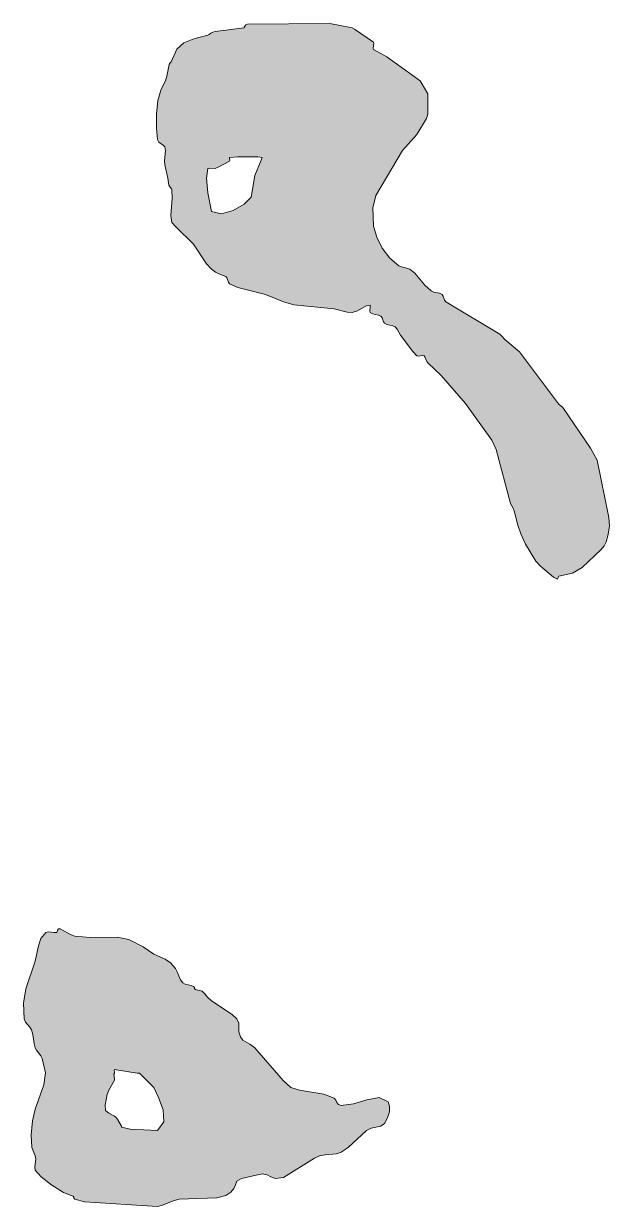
# Model space of a CAD drawing. Header units: inches. Extents: x -493 to 494, y -382 to 902.
# Drawn here: x -359.56 to -342.35, y 350.58 to 385.32 of the extents above; entities that cross this region are included whole.
import ezdxf

# ---------------------------------------------------------------- set-up
doc = ezdxf.new("R2010")
doc.units = ezdxf.units.IN
doc.header["$MEASUREMENT"] = 0
doc.layers.add('Layer 1', color=7, linetype='Continuous')

msp = doc.modelspace()

# ---------------------------------------------------------------- hatches: boundary and pattern name
at = {"layer": 'Layer 1', "true_color": 0xffffff}
h = msp.add_hatch(color=7, dxfattribs=at)
edge = h.paths.add_edge_path()
edge.add_spline(control_points=[(-353.085, 385.2), (-353.085, 385.2), (-353.08, 385.215), (-353.08, 385.215), (-353.08, 385.215), (-353.061, 385.25), (-353.061, 385.25), (-353.061, 385.25), (-353.027, 385.287), (-353.027, 385.287), (-353.027, 385.287), (-352.979, 385.306), (-352.979, 385.306), (-352.979, 385.306), (-350.562, 385.322), (-350.562, 385.322), (-350.562, 385.322), (-349.909, 385.2), (-349.909, 385.2), (-349.909, 385.2), (-349.839, 385.163), (-349.839, 385.163), (-349.839, 385.163), (-349.274, 384.776), (-349.274, 384.776), (-349.274, 384.776), (-349.265, 384.734), (-349.265, 384.734), (-349.265, 384.734), (-349.284, 384.605), (-349.284, 384.605), (-349.284, 384.605), (-349.274, 384.564), (-349.274, 384.564), (-349.274, 384.564), (-348.888, 384.345), (-348.888, 384.345), (-348.888, 384.345), (-347.908, 383.643), (-347.908, 383.643), (-347.908, 383.643), (-347.682, 383.262), (-347.682, 383.262), (-347.682, 383.262), (-347.686, 382.658), (-347.686, 382.658), (-347.686, 382.658), (-347.722, 382.533), (-347.722, 382.533), (-347.722, 382.533), (-348.009, 382.066), (-348.009, 382.066), (-348.009, 382.066), (-348.427, 381.6), (-348.427, 381.6), (-348.427, 381.6), (-349.213, 380.275), (-349.213, 380.275), (-349.213, 380.275), (-349.301, 379.909), (-349.301, 379.909), (-349.301, 379.909), (-349.274, 379.376), (-349.274, 379.376), (-349.274, 379.376), (-349.185, 379.047), (-349.185, 379.047), (-349.185, 379.047), (-349.023, 378.723), (-349.023, 378.723), (-349.023, 378.723), (-348.801, 378.435), (-348.801, 378.435), (-348.801, 378.435), (-348.533, 378.211), (-348.533, 378.211), (-348.533, 378.211), (-348.459, 378.178), (-348.459, 378.178), (-348.459, 378.178), (-348.303, 378.14), (-348.303, 378.14), (-348.303, 378.14), (-348.215, 378.105), (-348.215, 378.105), (-348.215, 378.105), (-348.067, 377.992), (-348.067, 377.992), (-348.067, 377.992), (-347.766, 377.642), (-347.766, 377.642), (-347.766, 377.642), (-347.58, 377.47), (-347.58, 377.47), (-347.58, 377.47), (-347.509, 377.438), (-347.509, 377.438), (-347.509, 377.438), (-347.339, 377.401), (-347.339, 377.401), (-347.339, 377.401), (-347.262, 377.364), (-347.262, 377.364), (-347.262, 377.364), (-347.23, 377.32), (-347.23, 377.32), (-347.23, 377.32), (-347.187, 377.196), (-347.187, 377.196), (-347.187, 377.196), (-347.156, 377.153), (-347.156, 377.153), (-347.156, 377.153), (-345.568, 376.2), (-345.568, 376.2), (-345.568, 376.2), (-345.515, 376.152), (-345.515, 376.152), (-345.515, 376.152), (-345.421, 376.04), (-345.421, 376.04), (-345.421, 376.04), (-344.991, 375.679), (-344.991, 375.679), (-344.991, 375.679), (-343.874, 374.188), (-343.874, 374.188), (-343.874, 374.188), (-343.824, 374.134), (-343.824, 374.134), (-343.824, 374.134), (-343.714, 374.042), (-343.714, 374.042), (-343.714, 374.042), (-342.898, 372.854), (-342.898, 372.854), (-342.898, 372.854), (-342.709, 372.494), (-342.709, 372.494), (-342.709, 372.494), (-342.358, 370.811), (-342.358, 370.811), (-342.358, 370.811), (-342.346, 370.556), (-342.346, 370.556), (-342.346, 370.556), (-342.392, 370.271), (-342.392, 370.271), (-342.392, 370.271), (-342.442, 370.098), (-342.442, 370.098), (-342.442, 370.098), (-342.5, 369.977), (-342.5, 369.977), (-342.5, 369.977), (-342.583, 369.87), (-342.583, 369.87), (-342.583, 369.87), (-343.146, 369.343), (-343.146, 369.343), (-343.146, 369.343), (-343.434, 369.179), (-343.434, 369.179), (-343.434, 369.179), (-343.827, 369.088), (-343.827, 369.088), (-343.827, 369.088), (-343.849, 369.054), (-343.849, 369.054), (-343.849, 369.054), (-343.857, 369.019), (-343.857, 369.019), (-343.857, 369.019), (-343.874, 369), (-343.874, 369), (-343.874, 369), (-343.989, 369.056), (-343.989, 369.056), (-343.989, 369.056), (-344.373, 369.385), (-344.373, 369.385), (-344.373, 369.385), (-344.509, 369.529), (-344.509, 369.529), (-344.509, 369.529), (-344.807, 370.027), (-344.807, 370.027), (-344.807, 370.027), (-344.948, 370.331), (-344.948, 370.331), (-344.948, 370.331), (-345.039, 370.588), (-345.039, 370.588), (-345.039, 370.588), (-345.145, 371.012), (-345.145, 371.012), (-345.145, 371.012), (-345.174, 371.09), (-345.174, 371.09), (-345.174, 371.09), (-345.25, 371.223), (-345.25, 371.223), (-345.25, 371.223), (-345.674, 372.812), (-345.674, 372.812), (-345.674, 372.812), (-345.801, 373.081), (-345.801, 373.081), (-345.801, 373.081), (-346.575, 374.163), (-346.575, 374.163), (-346.575, 374.163), (-347.286, 374.987), (-347.286, 374.987), (-347.286, 374.987), (-347.686, 375.353), (-347.686, 375.353), (-347.686, 375.353), (-347.711, 375.395), (-347.711, 375.395), (-347.711, 375.395), (-347.767, 375.529), (-347.767, 375.529), (-347.767, 375.529), (-347.792, 375.564), (-347.792, 375.564), (-347.792, 375.564), (-347.839, 375.569), (-347.839, 375.569), (-347.839, 375.569), (-347.961, 375.554), (-347.961, 375.554), (-347.961, 375.554), (-348.003, 375.564), (-348.003, 375.564), (-348.003, 375.564), (-348.12, 375.688), (-348.12, 375.688), (-348.12, 375.688), (-348.482, 376.167), (-348.482, 376.167), (-348.482, 376.167), (-348.58, 376.344), (-348.58, 376.344), (-348.58, 376.344), (-348.639, 376.412), (-348.639, 376.412), (-348.639, 376.412), (-348.709, 376.443), (-348.709, 376.443), (-348.709, 376.443), (-348.883, 376.481), (-348.883, 376.481), (-348.883, 376.481), (-348.956, 376.518), (-348.956, 376.518), (-348.956, 376.518), (-348.987, 376.562), (-348.987, 376.562), (-348.987, 376.562), (-349.025, 376.68), (-349.025, 376.68), (-349.025, 376.68), (-349.062, 376.729), (-349.062, 376.729), (-349.062, 376.729), (-349.13, 376.758), (-349.13, 376.758), (-349.13, 376.758), (-349.313, 376.8), (-349.313, 376.8), (-349.313, 376.8), (-349.38, 376.835), (-349.38, 376.835), (-349.38, 376.835), (-349.385, 376.875), (-349.385, 376.875), (-349.385, 376.875), (-349.373, 377.014), (-349.373, 377.014), (-349.373, 377.014), (-349.38, 377.047), (-349.38, 377.047), (-349.38, 377.047), (-349.495, 377.036), (-349.495, 377.036), (-349.495, 377.036), (-349.748, 376.882), (-349.748, 376.882), (-349.748, 376.882), (-349.909, 376.835), (-349.909, 376.835), (-349.909, 376.835), (-350.051, 376.845), (-350.051, 376.845), (-350.051, 376.845), (-350.438, 376.941), (-350.438, 376.941), (-350.438, 376.941), (-351.617, 377.066), (-351.617, 377.066), (-351.617, 377.066), (-351.921, 377.153), (-351.921, 377.153), (-351.921, 377.153), (-352.45, 377.364), (-352.45, 377.364), (-352.45, 377.364), (-353.267, 377.575), (-353.267, 377.575), (-353.267, 377.575), (-353.509, 377.682), (-353.509, 377.682), (-353.509, 377.682), (-353.539, 377.723), (-353.539, 377.723), (-353.539, 377.723), (-353.589, 377.857), (-353.589, 377.857), (-353.589, 377.857), (-353.615, 377.894), (-353.615, 377.894), (-353.615, 377.894), (-353.823, 377.969), (-353.823, 377.969), (-353.823, 377.969), (-353.922, 378.017), (-353.922, 378.017), (-353.922, 378.017), (-354.039, 378.105), (-354.039, 378.105), (-354.039, 378.105), (-354.189, 378.261), (-354.189, 378.261), (-354.189, 378.261), (-354.568, 378.847), (-354.568, 378.847), (-354.568, 378.847), (-355.094, 379.351), (-355.094, 379.351), (-355.094, 379.351), (-355.203, 379.482), (-355.203, 379.482), (-355.203, 379.482), (-355.233, 379.682), (-355.233, 379.682), (-355.233, 379.682), (-355.197, 380.194), (-355.197, 380.194), (-355.197, 380.194), (-355.203, 380.435), (-355.203, 380.435), (-355.203, 380.435), (-355.221, 380.467), (-355.221, 380.467), (-355.221, 380.467), (-355.256, 380.515), (-355.256, 380.515), (-355.256, 380.515), (-355.291, 380.575), (-355.291, 380.575), (-355.291, 380.575), (-355.309, 380.646), (-355.309, 380.646), (-355.309, 380.646), (-355.323, 380.786), (-355.323, 380.786), (-355.323, 380.786), (-355.415, 381.176), (-355.415, 381.176), (-355.415, 381.176), (-355.419, 381.305), (-355.419, 381.305), (-355.419, 381.305), (-355.394, 381.583), (-355.394, 381.583), (-355.394, 381.583), (-355.415, 381.706), (-355.415, 381.706), (-355.415, 381.706), (-355.46, 381.756), (-355.46, 381.756), (-355.46, 381.756), (-355.525, 381.791), (-355.525, 381.791), (-355.525, 381.791), (-355.588, 381.836), (-355.588, 381.836), (-355.588, 381.836), (-355.627, 381.917), (-355.627, 381.917), (-355.627, 381.917), (-355.661, 382.255), (-355.661, 382.255), (-355.661, 382.255), (-355.66, 382.661), (-355.66, 382.661), (-355.66, 382.661), (-355.617, 383.066), (-355.617, 383.066), (-355.617, 383.066), (-355.521, 383.399), (-355.521, 383.399), (-355.521, 383.399), (-355.394, 383.641), (-355.394, 383.641), (-355.394, 383.641), (-355.349, 383.782), (-355.349, 383.782), (-355.349, 383.782), (-355.288, 384.123), (-355.288, 384.123), (-355.288, 384.123), (-355.258, 384.17), (-355.258, 384.17), (-355.258, 384.17), (-355.228, 384.203), (-355.228, 384.203), (-355.228, 384.203), (-355.055, 384.573), (-355.055, 384.573), (-355.055, 384.573), (-354.852, 384.761), (-354.852, 384.761), (-354.852, 384.761), (-354.56, 384.877), (-354.56, 384.877), (-354.56, 384.877), (-354.145, 384.988), (-354.145, 384.988), (-354.145, 384.988), (-354.107, 385.008), (-354.107, 385.008), (-354.107, 385.008), (-354.062, 385.041), (-354.062, 385.041), (-354.062, 385.041), (-354.005, 385.073), (-354.005, 385.073), (-354.005, 385.073), (-353.933, 385.094), (-353.933, 385.094), (-353.933, 385.094), (-353.085, 385.2), (-353.085, 385.2), (-353.085, 385.2), (-353.085, 385.2), (-353.085, 385.2), (-353.085, 385.2), (-353.085, 385.2), (-353.085, 385.2)], knot_values=[0, 0, 0, 0, 1, 1, 1, 2, 2, 2, 3, 3, 3, 4, 4, 4, 5, 5, 5, 6, 6, 6, 7, 7, 7, 8, 8, 8, 9, 9, 9, 10, 10, 10, 11, 11, 11, 12, 12, 12, 13, 13, 13, 14, 14, 14, 15, 15, 15, 16, 16, 16, 17, 17, 17, 18, 18, 18, 19, 19, 19, 20, 20, 20, 21, 21, 21, 22, 22, 22, 23, 23, 23, 24, 24, 24, 25, 25, 25, 26, 26, 26, 27, 27, 27, 28, 28, 28, 29, 29, 29, 30, 30, 30, 31, 31, 31, 32, 32, 32, 33, 33, 33, 34, 34, 34, 35, 35, 35, 36, 36, 36, 37, 37, 37, 38, 38, 38, 39, 39, 39, 40, 40, 40, 41, 41, 41, 42, 42, 42, 43, 43, 43, 44, 44, 44, 45, 45, 45, 46, 46, 46, 47, 47, 47, 48, 48, 48, 49, 49, 49, 50, 50, 50, 51, 51, 51, 52, 52, 52, 53, 53, 53, 54, 54, 54, 55, 55, 55, 56, 56, 56, 57, 57, 57, 58, 58, 58, 59, 59, 59, 60, 60, 60, 61, 61, 61, 62, 62, 62, 63, 63, 63, 64, 64, 64, 65, 65, 65, 66, 66, 66, 67, 67, 67, 68, 68, 68, 69, 69, 69, 70, 70, 70, 71, 71, 71, 72, 72, 72, 73, 73, 73, 74, 74, 74, 75, 75, 75, 76, 76, 76, 77, 77, 77, 78, 78, 78, 79, 79, 79, 80, 80, 80, 81, 81, 81, 82, 82, 82, 83, 83, 83, 84, 84, 84, 85, 85, 85, 86, 86, 86, 87, 87, 87, 88, 88, 88, 89, 89, 89, 90, 90, 90, 91, 91, 91, 92, 92, 92, 93, 93, 93, 94, 94, 94, 95, 95, 95, 96, 96, 96, 97, 97, 97, 98, 98, 98, 99, 99, 99, 100, 100, 100, 101, 101, 101, 102, 102, 102, 103, 103, 103, 104, 104, 104, 105, 105, 105, 106, 106, 106, 107, 107, 107, 108, 108, 108, 109, 109, 109, 110, 110, 110, 111, 111, 111, 112, 112, 112, 113, 113, 113, 114, 114, 114, 115, 115, 115, 116, 116, 116, 117, 117, 117, 118, 118, 118, 119, 119, 119, 120, 120, 120, 121, 121, 121, 122, 122, 122, 123, 123, 123, 124, 124, 124, 125, 125, 125, 126, 126, 126, 127, 127, 127, 128, 128, 128, 129, 129, 129, 130, 130, 130, 131, 131, 131, 132, 132, 132, 133, 133, 133, 134, 134, 134, 135, 135, 135, 136, 136, 136, 137, 137, 137, 138, 138, 138, 139, 139, 139, 140, 140, 140, 141, 141, 141, 142, 142, 142, 143, 143, 143, 144, 144, 144, 145, 145, 145, 146, 146, 146, 147, 147, 147, 148, 148, 148, 149, 149, 149, 150, 150, 150, 150], degree=3, periodic=1)
h.paths.add_polyline_path([(-353.509, 381.282), (-353.848, 381.104), (-353.933, 381.07), (-354.109, 381.079), (-354.145, 381.07), (-354.191, 380.779), (-354.149, 380.354), (-354.039, 379.8), (-353.749, 379.73), (-353.403, 379.832), (-353.083, 380.023), (-352.874, 380.223), (-352.768, 380.858), (-352.578, 381.314), (-352.556, 381.388), (-352.683, 381.405), (-353.267, 381.413), (-353.509, 381.388), (-353.512, 381.371), (-353.506, 381.3)])
h = msp.add_hatch(color=7, dxfattribs=at)
h.paths.add_polyline_path([(-358.591, 358.624), (-358.578, 358.65), (-358.568, 358.695), (-358.543, 358.731), (-358.485, 358.729), (-358.17, 358.555), (-358.062, 358.518), (-357.607, 358.47), (-356.815, 358.483), (-356.474, 358.412), (-356.05, 358.2), (-355.732, 357.988), (-355.399, 357.839), (-355.25, 357.733), (-355.097, 357.564), (-355.047, 357.468), (-354.956, 357.235), (-354.886, 357.141), (-354.818, 357.104), (-354.64, 357.061), (-354.568, 357.035), (-354.545, 357.006), (-354.539, 356.973), (-354.521, 356.944), (-354.316, 356.896), (-354.232, 356.823), (-354.157, 356.724), (-354.039, 356.612), (-353.435, 356.213), (-353.297, 356.083), (-353.237, 355.956), (-353.234, 355.699), (-353.191, 355.553), (-353.122, 355.463), (-352.916, 355.344), (-352.768, 355.235), (-351.935, 354.277), (-351.709, 354.07), (-351.456, 353.993), (-350.743, 353.872), (-350.438, 353.753), (-350.388, 353.698), (-350.354, 353.632), (-350.311, 353.573), (-350.227, 353.541), (-349.871, 353.588), (-349.478, 353.71), (-349.115, 353.775), (-348.85, 353.647), (-348.806, 353.52), (-348.812, 353.354), (-348.863, 353.175), (-348.956, 353.012), (-349.065, 352.932), (-349.35, 352.869), (-349.485, 352.8), (-350.022, 352.302), (-350.227, 352.165), (-350.368, 352.124), (-350.701, 352.094), (-350.862, 352.059), (-351.011, 351.99), (-351.921, 351.423), (-352.161, 351.397), (-352.298, 351.44), (-352.405, 351.501), (-352.556, 351.529), (-353.163, 351.392), (-353.297, 351.318), (-353.331, 351.21), (-353.386, 351.097), (-353.476, 350.989), (-353.615, 350.894), (-353.88, 350.823), (-354.991, 350.788), (-355.163, 350.74), (-355.479, 350.609), (-355.627, 350.577), (-357.773, 350.707), (-358.062, 350.788), (-358.084, 350.814), (-358.091, 350.848), (-358.109, 350.878), (-358.168, 350.894), (-358.396, 350.987), (-358.73, 351.196), (-359.048, 351.439), (-359.227, 351.635), (-359.235, 351.729), (-359.205, 351.977), (-359.227, 352.059), (-359.323, 352.304), (-359.339, 352.681), (-359.298, 353.09), (-359.227, 353.436), (-358.965, 354.145), (-358.917, 354.498), (-359.015, 354.917), (-359.062, 355.001), (-359.186, 355.168), (-359.227, 355.235), (-359.258, 355.354), (-359.293, 355.626), (-359.333, 355.765), (-359.381, 355.838), (-359.509, 355.986), (-359.544, 356.083), (-359.563, 356.548), (-359.498, 356.964), (-359.227, 357.776), (-359.129, 358.226), (-359.053, 358.448), (-358.909, 358.624), (-358.844, 358.639), (-358.664, 358.619)])
h.paths.add_polyline_path([(-356.897, 354.494), (-356.907, 354.457), (-356.895, 354.327), (-356.897, 354.282), (-357.063, 353.987), (-357.109, 353.859), (-357.169, 353.549), (-357.154, 353.396), (-357.063, 353.315), (-356.897, 353.224), (-356.854, 353.194), (-356.835, 353.175), (-356.822, 353.153), (-356.792, 353.118), (-356.684, 352.932), (-356.686, 352.906), (-356.431, 352.848), (-355.627, 352.8), (-355.441, 353.06), (-355.464, 353.41), (-355.594, 353.771), (-355.732, 354.07), (-356.156, 354.494), (-356.221, 354.489), (-356.897, 354.6), (-356.902, 354.581), (-356.893, 354.514)])

# ---------------------------------------------------------------- linework, layer by layer
at = {"layer": 'Layer 1', "lineweight": 0}
for points in [[(-353.509, 381.282), (-353.509, 381.282), (-353.848, 381.104), (-353.933, 381.07), (-354.109, 381.079), (-354.145, 381.07), (-354.191, 380.779), (-354.149, 380.354), (-354.039, 379.8), (-353.749, 379.73), (-353.403, 379.832), (-353.083, 380.023), (-352.874, 380.223), (-352.768, 380.858), (-352.578, 381.314), (-352.556, 381.388), (-352.683, 381.405), (-353.267, 381.413), (-353.509, 381.388), (-353.512, 381.371), (-353.506, 381.3), (-353.509, 381.282), (-353.509, 381.282)], [(-358.591, 358.624), (-358.578, 358.65), (-358.568, 358.695), (-358.543, 358.731), (-358.485, 358.729), (-358.17, 358.555), (-358.062, 358.518), (-357.607, 358.47), (-356.815, 358.483), (-356.474, 358.412), (-356.05, 358.2), (-355.732, 357.988), (-355.399, 357.839), (-355.25, 357.733), (-355.097, 357.564), (-355.047, 357.468), (-354.956, 357.235), (-354.886, 357.141), (-354.818, 357.104), (-354.64, 357.061), (-354.568, 357.035), (-354.545, 357.006), (-354.539, 356.973), (-354.521, 356.944), (-354.316, 356.896), (-354.232, 356.823), (-354.157, 356.724), (-354.039, 356.612), (-353.435, 356.213), (-353.297, 356.083), (-353.237, 355.956), (-353.234, 355.699), (-353.191, 355.553), (-353.122, 355.463), (-352.916, 355.344), (-352.768, 355.235), (-351.935, 354.277), (-351.709, 354.07), (-351.456, 353.993), (-350.743, 353.872), (-350.438, 353.753), (-350.388, 353.698), (-350.354, 353.632), (-350.311, 353.573), (-350.227, 353.541), (-349.871, 353.588), (-349.478, 353.71), (-349.115, 353.775), (-348.85, 353.647), (-348.806, 353.52), (-348.812, 353.354), (-348.863, 353.175), (-348.956, 353.012), (-349.065, 352.932), (-349.35, 352.869), (-349.485, 352.8), (-350.022, 352.302), (-350.227, 352.165), (-350.368, 352.124), (-350.701, 352.094), (-350.862, 352.059), (-351.011, 351.99), (-351.921, 351.423), (-352.161, 351.397), (-352.298, 351.44), (-352.405, 351.501), (-352.556, 351.529), (-353.163, 351.392), (-353.297, 351.318), (-353.331, 351.21), (-353.386, 351.097), (-353.476, 350.989), (-353.615, 350.894), (-353.88, 350.823), (-354.991, 350.788), (-355.163, 350.74), (-355.479, 350.609), (-355.627, 350.577), (-357.773, 350.707), (-358.062, 350.788), (-358.084, 350.814), (-358.091, 350.848), (-358.109, 350.878), (-358.168, 350.894), (-358.396, 350.987), (-358.73, 351.196), (-359.048, 351.439), (-359.227, 351.635), (-359.235, 351.729), (-359.205, 351.977), (-359.227, 352.059), (-359.323, 352.304), (-359.339, 352.681), (-359.298, 353.09), (-359.227, 353.436), (-358.965, 354.145), (-358.917, 354.498), (-359.015, 354.917), (-359.062, 355.001), (-359.186, 355.168), (-359.227, 355.235), (-359.258, 355.354), (-359.293, 355.626), (-359.333, 355.765), (-359.381, 355.838), (-359.509, 355.986), (-359.544, 356.083), (-359.563, 356.548), (-359.498, 356.964), (-359.227, 357.776), (-359.129, 358.226), (-359.053, 358.448), (-358.909, 358.624), (-358.844, 358.639), (-358.664, 358.619), (-358.591, 358.624), (-358.591, 358.624)], [(-356.897, 354.494), (-356.897, 354.494), (-356.907, 354.457), (-356.895, 354.327), (-356.897, 354.282), (-357.063, 353.987), (-357.109, 353.859), (-357.169, 353.549), (-357.154, 353.396), (-357.063, 353.315), (-356.897, 353.224), (-356.854, 353.194), (-356.835, 353.175), (-356.822, 353.153), (-356.792, 353.118), (-356.684, 352.932), (-356.686, 352.906), (-356.431, 352.848), (-355.627, 352.8), (-355.441, 353.06), (-355.464, 353.41), (-355.594, 353.771), (-355.732, 354.07), (-356.156, 354.494), (-356.221, 354.489), (-356.897, 354.6), (-356.902, 354.581), (-356.893, 354.514), (-356.897, 354.494), (-356.897, 354.494)]]:
    msp.add_lwpolyline(points, dxfattribs=at)
msp.add_open_spline([(-353.085, 385.2), (-353.085, 385.2), (-353.08, 385.215), (-353.08, 385.215), (-353.08, 385.215), (-353.061, 385.25), (-353.061, 385.25), (-353.061, 385.25), (-353.027, 385.287), (-353.027, 385.287), (-353.027, 385.287), (-352.979, 385.306), (-352.979, 385.306), (-352.979, 385.306), (-350.562, 385.322), (-350.562, 385.322), (-350.562, 385.322), (-349.909, 385.2), (-349.909, 385.2), (-349.909, 385.2), (-349.839, 385.163), (-349.839, 385.163), (-349.839, 385.163), (-349.274, 384.776), (-349.274, 384.776), (-349.274, 384.776), (-349.265, 384.734), (-349.265, 384.734), (-349.265, 384.734), (-349.284, 384.605), (-349.284, 384.605), (-349.284, 384.605), (-349.274, 384.564), (-349.274, 384.564), (-349.274, 384.564), (-348.888, 384.345), (-348.888, 384.345), (-348.888, 384.345), (-347.908, 383.643), (-347.908, 383.643), (-347.908, 383.643), (-347.682, 383.262), (-347.682, 383.262), (-347.682, 383.262), (-347.686, 382.658), (-347.686, 382.658), (-347.686, 382.658), (-347.722, 382.533), (-347.722, 382.533), (-347.722, 382.533), (-348.009, 382.066), (-348.009, 382.066), (-348.009, 382.066), (-348.427, 381.6), (-348.427, 381.6), (-348.427, 381.6), (-349.213, 380.275), (-349.213, 380.275), (-349.213, 380.275), (-349.301, 379.909), (-349.301, 379.909), (-349.301, 379.909), (-349.274, 379.376), (-349.274, 379.376), (-349.274, 379.376), (-349.185, 379.047), (-349.185, 379.047), (-349.185, 379.047), (-349.023, 378.723), (-349.023, 378.723), (-349.023, 378.723), (-348.801, 378.435), (-348.801, 378.435), (-348.801, 378.435), (-348.533, 378.211), (-348.533, 378.211), (-348.533, 378.211), (-348.459, 378.178), (-348.459, 378.178), (-348.459, 378.178), (-348.303, 378.14), (-348.303, 378.14), (-348.303, 378.14), (-348.215, 378.105), (-348.215, 378.105), (-348.215, 378.105), (-348.067, 377.992), (-348.067, 377.992), (-348.067, 377.992), (-347.766, 377.642), (-347.766, 377.642), (-347.766, 377.642), (-347.58, 377.47), (-347.58, 377.47), (-347.58, 377.47), (-347.509, 377.438), (-347.509, 377.438), (-347.509, 377.438), (-347.339, 377.401), (-347.339, 377.401), (-347.339, 377.401), (-347.262, 377.364), (-347.262, 377.364), (-347.262, 377.364), (-347.23, 377.32), (-347.23, 377.32), (-347.23, 377.32), (-347.187, 377.196), (-347.187, 377.196), (-347.187, 377.196), (-347.156, 377.153), (-347.156, 377.153), (-347.156, 377.153), (-345.568, 376.2), (-345.568, 376.2), (-345.568, 376.2), (-345.515, 376.152), (-345.515, 376.152), (-345.515, 376.152), (-345.421, 376.04), (-345.421, 376.04), (-345.421, 376.04), (-344.991, 375.679), (-344.991, 375.679), (-344.991, 375.679), (-343.874, 374.188), (-343.874, 374.188), (-343.874, 374.188), (-343.824, 374.134), (-343.824, 374.134), (-343.824, 374.134), (-343.714, 374.042), (-343.714, 374.042), (-343.714, 374.042), (-342.898, 372.854), (-342.898, 372.854), (-342.898, 372.854), (-342.709, 372.494), (-342.709, 372.494), (-342.709, 372.494), (-342.358, 370.811), (-342.358, 370.811), (-342.358, 370.811), (-342.346, 370.556), (-342.346, 370.556), (-342.346, 370.556), (-342.392, 370.271), (-342.392, 370.271), (-342.392, 370.271), (-342.442, 370.098), (-342.442, 370.098), (-342.442, 370.098), (-342.5, 369.977), (-342.5, 369.977), (-342.5, 369.977), (-342.583, 369.87), (-342.583, 369.87), (-342.583, 369.87), (-343.146, 369.343), (-343.146, 369.343), (-343.146, 369.343), (-343.434, 369.179), (-343.434, 369.179), (-343.434, 369.179), (-343.827, 369.088), (-343.827, 369.088), (-343.827, 369.088), (-343.849, 369.054), (-343.849, 369.054), (-343.849, 369.054), (-343.857, 369.019), (-343.857, 369.019), (-343.857, 369.019), (-343.874, 369), (-343.874, 369), (-343.874, 369), (-343.989, 369.056), (-343.989, 369.056), (-343.989, 369.056), (-344.373, 369.385), (-344.373, 369.385), (-344.373, 369.385), (-344.509, 369.529), (-344.509, 369.529), (-344.509, 369.529), (-344.807, 370.027), (-344.807, 370.027), (-344.807, 370.027), (-344.948, 370.331), (-344.948, 370.331), (-344.948, 370.331), (-345.039, 370.588), (-345.039, 370.588), (-345.039, 370.588), (-345.145, 371.012), (-345.145, 371.012), (-345.145, 371.012), (-345.174, 371.09), (-345.174, 371.09), (-345.174, 371.09), (-345.25, 371.223), (-345.25, 371.223), (-345.25, 371.223), (-345.674, 372.812), (-345.674, 372.812), (-345.674, 372.812), (-345.801, 373.081), (-345.801, 373.081), (-345.801, 373.081), (-346.575, 374.163), (-346.575, 374.163), (-346.575, 374.163), (-347.286, 374.987), (-347.286, 374.987), (-347.286, 374.987), (-347.686, 375.353), (-347.686, 375.353), (-347.686, 375.353), (-347.711, 375.395), (-347.711, 375.395), (-347.711, 375.395), (-347.767, 375.529), (-347.767, 375.529), (-347.767, 375.529), (-347.792, 375.564), (-347.792, 375.564), (-347.792, 375.564), (-347.839, 375.569), (-347.839, 375.569), (-347.839, 375.569), (-347.961, 375.554), (-347.961, 375.554), (-347.961, 375.554), (-348.003, 375.564), (-348.003, 375.564), (-348.003, 375.564), (-348.12, 375.688), (-348.12, 375.688), (-348.12, 375.688), (-348.482, 376.167), (-348.482, 376.167), (-348.482, 376.167), (-348.58, 376.344), (-348.58, 376.344), (-348.58, 376.344), (-348.639, 376.412), (-348.639, 376.412), (-348.639, 376.412), (-348.709, 376.443), (-348.709, 376.443), (-348.709, 376.443), (-348.883, 376.481), (-348.883, 376.481), (-348.883, 376.481), (-348.956, 376.518), (-348.956, 376.518), (-348.956, 376.518), (-348.987, 376.562), (-348.987, 376.562), (-348.987, 376.562), (-349.025, 376.68), (-349.025, 376.68), (-349.025, 376.68), (-349.062, 376.729), (-349.062, 376.729), (-349.062, 376.729), (-349.13, 376.758), (-349.13, 376.758), (-349.13, 376.758), (-349.313, 376.8), (-349.313, 376.8), (-349.313, 376.8), (-349.38, 376.835), (-349.38, 376.835), (-349.38, 376.835), (-349.385, 376.875), (-349.385, 376.875), (-349.385, 376.875), (-349.373, 377.014), (-349.373, 377.014), (-349.373, 377.014), (-349.38, 377.047), (-349.38, 377.047), (-349.38, 377.047), (-349.495, 377.036), (-349.495, 377.036), (-349.495, 377.036), (-349.748, 376.882), (-349.748, 376.882), (-349.748, 376.882), (-349.909, 376.835), (-349.909, 376.835), (-349.909, 376.835), (-350.051, 376.845), (-350.051, 376.845), (-350.051, 376.845), (-350.438, 376.941), (-350.438, 376.941), (-350.438, 376.941), (-351.617, 377.066), (-351.617, 377.066), (-351.617, 377.066), (-351.921, 377.153), (-351.921, 377.153), (-351.921, 377.153), (-352.45, 377.364), (-352.45, 377.364), (-352.45, 377.364), (-353.267, 377.575), (-353.267, 377.575), (-353.267, 377.575), (-353.509, 377.682), (-353.509, 377.682), (-353.509, 377.682), (-353.539, 377.723), (-353.539, 377.723), (-353.539, 377.723), (-353.589, 377.857), (-353.589, 377.857), (-353.589, 377.857), (-353.615, 377.894), (-353.615, 377.894), (-353.615, 377.894), (-353.823, 377.969), (-353.823, 377.969), (-353.823, 377.969), (-353.922, 378.017), (-353.922, 378.017), (-353.922, 378.017), (-354.039, 378.105), (-354.039, 378.105), (-354.039, 378.105), (-354.189, 378.261), (-354.189, 378.261), (-354.189, 378.261), (-354.568, 378.847), (-354.568, 378.847), (-354.568, 378.847), (-355.094, 379.351), (-355.094, 379.351), (-355.094, 379.351), (-355.203, 379.482), (-355.203, 379.482), (-355.203, 379.482), (-355.233, 379.682), (-355.233, 379.682), (-355.233, 379.682), (-355.197, 380.194), (-355.197, 380.194), (-355.197, 380.194), (-355.203, 380.435), (-355.203, 380.435), (-355.203, 380.435), (-355.221, 380.467), (-355.221, 380.467), (-355.221, 380.467), (-355.256, 380.515), (-355.256, 380.515), (-355.256, 380.515), (-355.291, 380.575), (-355.291, 380.575), (-355.291, 380.575), (-355.309, 380.646), (-355.309, 380.646), (-355.309, 380.646), (-355.323, 380.786), (-355.323, 380.786), (-355.323, 380.786), (-355.415, 381.176), (-355.415, 381.176), (-355.415, 381.176), (-355.419, 381.305), (-355.419, 381.305), (-355.419, 381.305), (-355.394, 381.583), (-355.394, 381.583), (-355.394, 381.583), (-355.415, 381.706), (-355.415, 381.706), (-355.415, 381.706), (-355.46, 381.756), (-355.46, 381.756), (-355.46, 381.756), (-355.525, 381.791), (-355.525, 381.791), (-355.525, 381.791), (-355.588, 381.836), (-355.588, 381.836), (-355.588, 381.836), (-355.627, 381.917), (-355.627, 381.917), (-355.627, 381.917), (-355.661, 382.255), (-355.661, 382.255), (-355.661, 382.255), (-355.66, 382.661), (-355.66, 382.661), (-355.66, 382.661), (-355.617, 383.066), (-355.617, 383.066), (-355.617, 383.066), (-355.521, 383.399), (-355.521, 383.399), (-355.521, 383.399), (-355.394, 383.641), (-355.394, 383.641), (-355.394, 383.641), (-355.349, 383.782), (-355.349, 383.782), (-355.349, 383.782), (-355.288, 384.123), (-355.288, 384.123), (-355.288, 384.123), (-355.258, 384.17), (-355.258, 384.17), (-355.258, 384.17), (-355.228, 384.203), (-355.228, 384.203), (-355.228, 384.203), (-355.055, 384.573), (-355.055, 384.573), (-355.055, 384.573), (-354.852, 384.761), (-354.852, 384.761), (-354.852, 384.761), (-354.56, 384.877), (-354.56, 384.877), (-354.56, 384.877), (-354.145, 384.988), (-354.145, 384.988), (-354.145, 384.988), (-354.107, 385.008), (-354.107, 385.008), (-354.107, 385.008), (-354.062, 385.041), (-354.062, 385.041), (-354.062, 385.041), (-354.005, 385.073), (-354.005, 385.073), (-354.005, 385.073), (-353.933, 385.094), (-353.933, 385.094), (-353.933, 385.094), (-353.085, 385.2), (-353.085, 385.2), (-353.085, 385.2), (-353.085, 385.2), (-353.085, 385.2), (-353.085, 385.2), (-353.085, 385.2), (-353.085, 385.2)], degree=3, knots=[0, 0, 0, 0, 1, 1, 1, 2, 2, 2, 3, 3, 3, 4, 4, 4, 5, 5, 5, 6, 6, 6, 7, 7, 7, 8, 8, 8, 9, 9, 9, 10, 10, 10, 11, 11, 11, 12, 12, 12, 13, 13, 13, 14, 14, 14, 15, 15, 15, 16, 16, 16, 17, 17, 17, 18, 18, 18, 19, 19, 19, 20, 20, 20, 21, 21, 21, 22, 22, 22, 23, 23, 23, 24, 24, 24, 25, 25, 25, 26, 26, 26, 27, 27, 27, 28, 28, 28, 29, 29, 29, 30, 30, 30, 31, 31, 31, 32, 32, 32, 33, 33, 33, 34, 34, 34, 35, 35, 35, 36, 36, 36, 37, 37, 37, 38, 38, 38, 39, 39, 39, 40, 40, 40, 41, 41, 41, 42, 42, 42, 43, 43, 43, 44, 44, 44, 45, 45, 45, 46, 46, 46, 47, 47, 47, 48, 48, 48, 49, 49, 49, 50, 50, 50, 51, 51, 51, 52, 52, 52, 53, 53, 53, 54, 54, 54, 55, 55, 55, 56, 56, 56, 57, 57, 57, 58, 58, 58, 59, 59, 59, 60, 60, 60, 61, 61, 61, 62, 62, 62, 63, 63, 63, 64, 64, 64, 65, 65, 65, 66, 66, 66, 67, 67, 67, 68, 68, 68, 69, 69, 69, 70, 70, 70, 71, 71, 71, 72, 72, 72, 73, 73, 73, 74, 74, 74, 75, 75, 75, 76, 76, 76, 77, 77, 77, 78, 78, 78, 79, 79, 79, 80, 80, 80, 81, 81, 81, 82, 82, 82, 83, 83, 83, 84, 84, 84, 85, 85, 85, 86, 86, 86, 87, 87, 87, 88, 88, 88, 89, 89, 89, 90, 90, 90, 91, 91, 91, 92, 92, 92, 93, 93, 93, 94, 94, 94, 95, 95, 95, 96, 96, 96, 97, 97, 97, 98, 98, 98, 99, 99, 99, 100, 100, 100, 101, 101, 101, 102, 102, 102, 103, 103, 103, 104, 104, 104, 105, 105, 105, 106, 106, 106, 107, 107, 107, 108, 108, 108, 109, 109, 109, 110, 110, 110, 111, 111, 111, 112, 112, 112, 113, 113, 113, 114, 114, 114, 115, 115, 115, 116, 116, 116, 117, 117, 117, 118, 118, 118, 119, 119, 119, 120, 120, 120, 121, 121, 121, 122, 122, 122, 123, 123, 123, 124, 124, 124, 125, 125, 125, 126, 126, 126, 127, 127, 127, 128, 128, 128, 129, 129, 129, 130, 130, 130, 131, 131, 131, 132, 132, 132, 133, 133, 133, 134, 134, 134, 135, 135, 135, 136, 136, 136, 137, 137, 137, 138, 138, 138, 139, 139, 139, 140, 140, 140, 141, 141, 141, 142, 142, 142, 143, 143, 143, 144, 144, 144, 145, 145, 145, 146, 146, 146, 147, 147, 147, 148, 148, 148, 149, 149, 149, 150, 150, 150, 150], dxfattribs=at)

doc.saveas('drawing.dxf')
